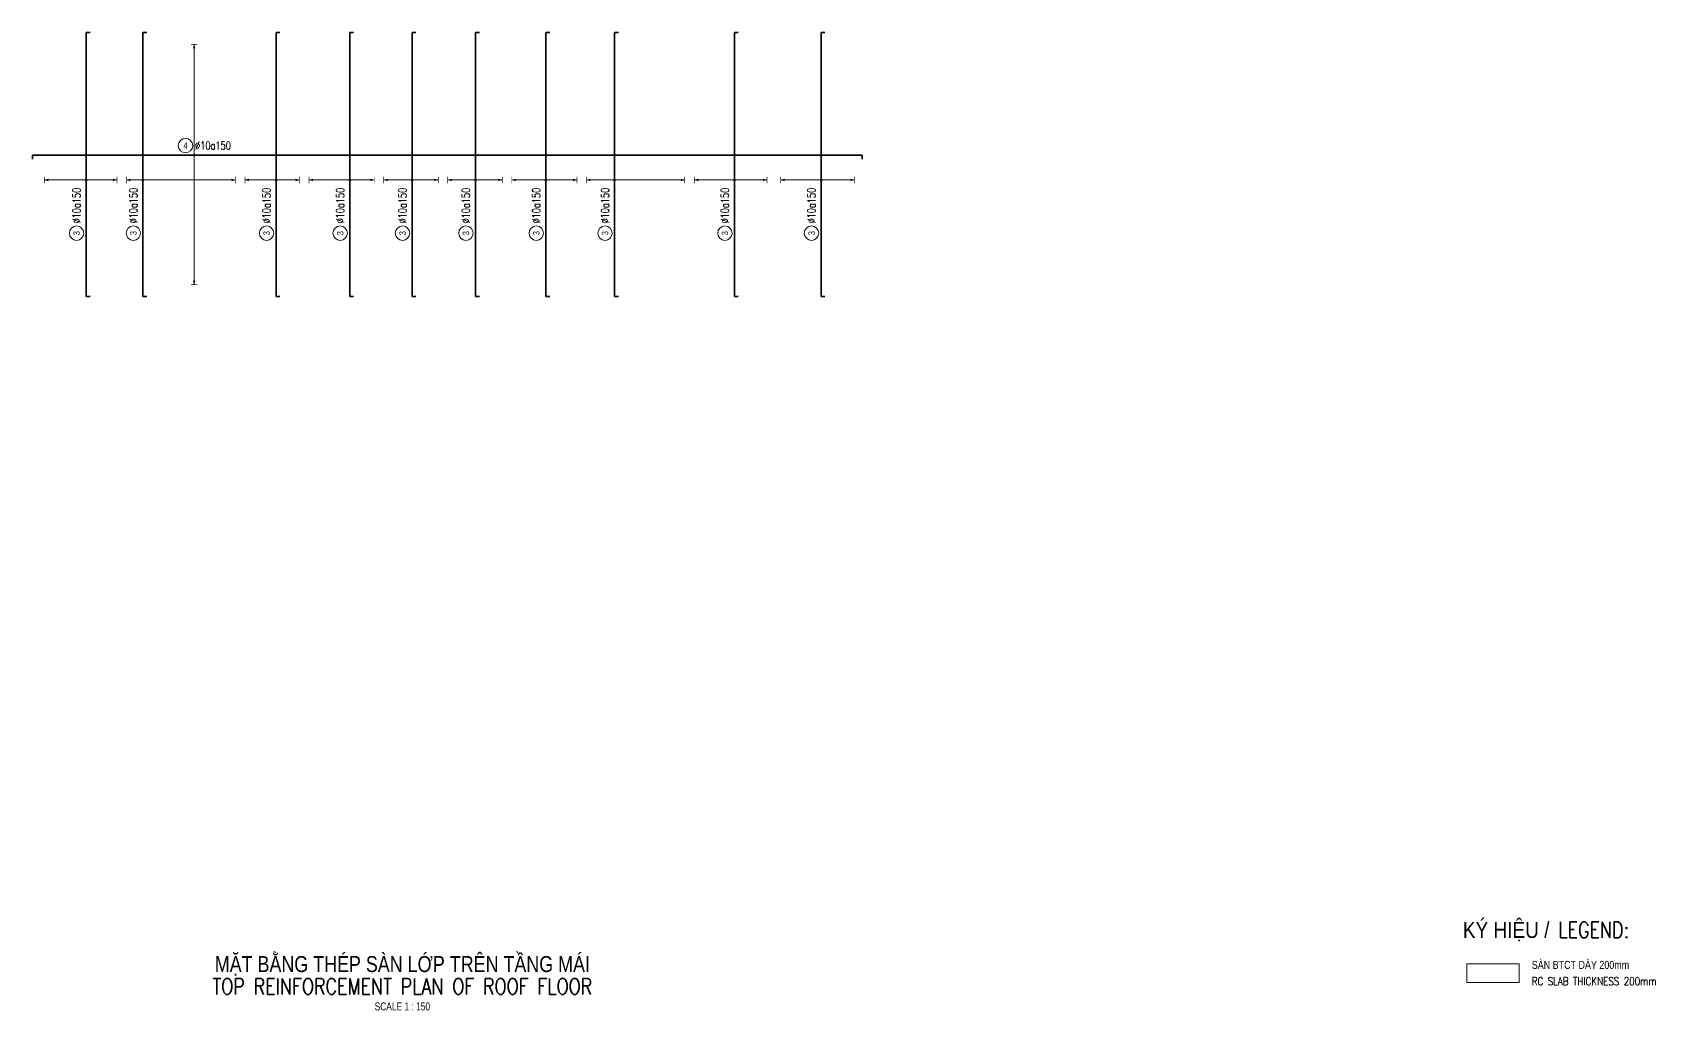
# Model space of a CAD drawing. Header units: millimetres. Extents: x -179076 to 245631, y -18667 to 64185.
# Drawn here: x 169586 to 245631, y 18374 to 64182 of the extents above; entities that cross this region are included whole.
import ezdxf
from ezdxf.enums import TextEntityAlignment as Align

# ---------------------------------------------------------------- set-up
doc = ezdxf.new("R2010")
doc.units = ezdxf.units.MM
doc.layers.get('0').update_dxf_attribs({"lineweight": 20})
for name, color, linetype, lineweight in [('NDC_S_ANNO', 7, 'Continuous', 20), ('NDC_S_CONTINUOUS', 3, 'Continuous', 20), ('NDC_S_DIM', 1, 'Continuous', 15), ('NDC_S_ENG TEXT', 2, 'Continuous', 20), ('NDC_S_ENG TITLE', 3, 'Continuous', 20), ('NDC_S_REBAR', 4, 'Continuous', 35), ('NDC_S_TEXT SYMBOL', 7, 'Continuous', 20), ('NDC_S_VN TEXT', 7, 'Continuous', 20), ('NDC_S_VN TITLE', 6, 'Continuous', 35)]:
    doc.layers.add(name, color=color, linetype=linetype, lineweight=lineweight)
doc.styles.add('ARIAL', font='arial.ttf', dxfattribs={"width": 0.8})
doc.styles.add('NDC_ANNO', font='', dxfattribs={"width": 0.8})
doc.styles.add('NDC_EN TXT', font='romans.shx', dxfattribs={"width": 0.8})
doc.styles.add('NDC_VIE TXT', font='arial.ttf', dxfattribs={"width": 0.8})
doc.styles.get('NDC_ANNO').set_extended_font_data('Dotum')

# ---------------------------------------------------------------- blocks, each defined once
blk = doc.blocks.new('Drawing name_symbol')
at = {"layer": 'NDC_S_ENG TITLE', "style": 'NDC_EN TXT', "width": 0.8}
blk.add_attdef('SECTDET1', text='', height=5, dxfattribs=at).set_placement((0, 1.01), align=Align.CENTER)
at = {"layer": 'NDC_S_TEXT SYMBOL', "lineweight": 25, "style": 'NDC_ANNO', "width": 0.8}
blk.add_attdef('SSCALE', text='', height=2.5, dxfattribs=at).set_placement((0, -4), align=Align.CENTER)
at = {"layer": 'NDC_S_VN TITLE', "style": 'NDC_VIE TXT', "width": 0.8}
blk.add_attdef('SECTDET2', text='', height=5, dxfattribs=at).set_placement((0, 7.97), align=Align.CENTER)
blk = doc.blocks.new('*U240')
h = blk.add_hatch(color=6)
edge = h.paths.add_edge_path()
edge.add_arc((7.14, 0), 0.3, 0, 360)
at = {"layer": 'NDC_S_DIM', "color": 8}
for q in [(7.14, 34.59), (7.14, -40.41)]:
    blk.add_line((7.14, 0), q, dxfattribs=at)
for points in [[(6.14, 34.59, 0.2, 0.2, 0), (8.14, 34.59, 0, 0, 0)], [(6.14, -40.41, 0.2, 0.2, 0), (8.14, -40.41, 0, 0, 0)]]:
    blk.add_lwpolyline(points, format="xyseb", dxfattribs=at)
at = {"layer": 'NDC_S_DIM'}
blk.add_circle((4.42, 3), 2.25, dxfattribs=at)
at = {"layer": 'NDC_S_DIM', "color": 6}
blk.add_circle((7.14, 0), 0.3, dxfattribs=at)
at = {"layer": 'NDC_S_DIM', "color": 8}
for points in [[(6.74, 33.39), (7.14, 34.59), (7.54, 33.39)], [(6.74, -39.21), (7.14, -40.41), (7.54, -39.21)]]:
    blk.add_solid(points, dxfattribs=at)
at = {"layer": 'NDC_S_REBAR'}
for p, q in [((0, 0), (-43.37, 0)), ((-43.37, 0), (-43.37, -1.2)), ((0, 0), (215.76, 0)), ((215.76, 0), (215.76, -1.2)), ((-43.37, -1.2), (-43.37, -1.2)), ((215.76, -1.2), (215.76, -1.2))]:
    blk.add_line(p, q, dxfattribs=at)
at = {"layer": 'NDC_S_VN TEXT', "style": 'ARIAL', "width": 0.8}
blk.add_attdef('KHT', text='', height=2, dxfattribs=at).set_placement((4.42, 3), align=Align.MIDDLE_CENTER)
at = {"layer": 'NDC_S_VN TEXT', "color": 3, "style": 'NDC_EN TXT', "width": 0.75}
blk.add_attdef('DKT', (7.42, 1.75), '', height=2.5, dxfattribs=at)
blk = doc.blocks.new('*U241')
h = blk.add_hatch(color=6)
edge = h.paths.add_edge_path()
edge.add_arc((-7.97, 0), 0.3, 0, 360)
at = {"layer": 'NDC_S_DIM', "color": 8}
for q in [(-7.97, 13.04), (-7.97, -9.63)]:
    blk.add_line((-7.97, 0), q, dxfattribs=at)
for points in [[(-8.97, 13.04, 0.2, 0.2, 0), (-6.97, 13.04, 0, 0, 0)], [(-8.97, -9.63, 0.2, 0.2, 0), (-6.97, -9.63, 0, 0, 0)]]:
    blk.add_lwpolyline(points, format="xyseb", dxfattribs=at)
at = {"layer": 'NDC_S_DIM'}
blk.add_circle((-24.57, 3), 2.25, dxfattribs=at)
at = {"layer": 'NDC_S_DIM', "color": 6}
blk.add_circle((-7.97, 0), 0.3, dxfattribs=at)
at = {"layer": 'NDC_S_DIM', "color": 8}
for points in [[(-8.37, 11.84), (-7.97, 13.04), (-7.57, 11.84)], [(-8.37, -8.43), (-7.97, -9.63), (-7.57, -8.43)]]:
    blk.add_solid(points, dxfattribs=at)
at = {"layer": 'NDC_S_REBAR'}
for p, q in [((0, 0), (-44.38, 0)), ((-44.38, 0), (-44.38, -1.2)), ((0, 0), (38.09, 0)), ((38.09, 0), (38.09, -1.2)), ((-44.38, -1.2), (-44.38, -1.2)), ((38.09, -1.2), (38.09, -1.2))]:
    blk.add_line(p, q, dxfattribs=at)
at = {"layer": 'NDC_S_VN TEXT', "style": 'ARIAL', "width": 0.8}
blk.add_attdef('KHT', text='', height=2, dxfattribs=at).set_placement((-24.57, 3), align=Align.MIDDLE_CENTER)
at = {"layer": 'NDC_S_VN TEXT', "color": 3, "style": 'NDC_EN TXT', "width": 0.75}
blk.add_attdef('DKT', (-21.57, 1.75), '', height=2.5, dxfattribs=at)
blk = doc.blocks.new('*U242')
h = blk.add_hatch(color=6)
edge = h.paths.add_edge_path()
edge.add_arc((-7.97, 0), 0.3, 0, 360)
at = {"layer": 'NDC_S_DIM', "color": 8}
for q in [(-7.97, 5.12), (-7.97, -28.88)]:
    blk.add_line((-7.97, 0), q, dxfattribs=at)
for points in [[(-8.97, 5.12, 0.2, 0.2, 0), (-6.97, 5.12, 0, 0, 0)], [(-8.97, -28.88, 0.2, 0.2, 0), (-6.97, -28.88, 0, 0, 0)]]:
    blk.add_lwpolyline(points, format="xyseb", dxfattribs=at)
at = {"layer": 'NDC_S_DIM'}
blk.add_circle((-24.57, 3), 2.25, dxfattribs=at)
at = {"layer": 'NDC_S_DIM', "color": 6}
blk.add_circle((-7.97, 0), 0.3, dxfattribs=at)
at = {"layer": 'NDC_S_DIM', "color": 8}
for points in [[(-8.37, 3.92), (-7.97, 5.12), (-7.57, 3.92)], [(-8.37, -27.68), (-7.97, -28.88), (-7.57, -27.68)]]:
    blk.add_solid(points, dxfattribs=at)
at = {"layer": 'NDC_S_REBAR'}
for p, q in [((0, 0), (-44.38, 0)), ((-44.38, 0), (-44.38, -1.2)), ((0, 0), (38.09, 0)), ((38.09, 0), (38.09, -1.2)), ((-44.38, -1.2), (-44.38, -1.2)), ((38.09, -1.2), (38.09, -1.2))]:
    blk.add_line(p, q, dxfattribs=at)
at = {"layer": 'NDC_S_VN TEXT', "style": 'ARIAL', "width": 0.8}
blk.add_attdef('KHT', text='', height=2, dxfattribs=at).set_placement((-24.57, 3), align=Align.MIDDLE_CENTER)
at = {"layer": 'NDC_S_VN TEXT', "color": 3, "style": 'NDC_EN TXT', "width": 0.75}
blk.add_attdef('DKT', (-21.57, 1.75), '', height=2.5, dxfattribs=at)
blk = doc.blocks.new('*U243')
h = blk.add_hatch(color=6)
edge = h.paths.add_edge_path()
edge.add_arc((-7.97, 0), 0.3, 0, 360)
at = {"layer": 'NDC_S_DIM', "color": 8}
for q in [(-7.97, 9.72), (-7.97, -7.28)]:
    blk.add_line((-7.97, 0), q, dxfattribs=at)
for points in [[(-8.97, 9.72, 0.2, 0.2, 0), (-6.97, 9.72, 0, 0, 0)], [(-8.97, -7.28, 0.2, 0.2, 0), (-6.97, -7.28, 0, 0, 0)]]:
    blk.add_lwpolyline(points, format="xyseb", dxfattribs=at)
at = {"layer": 'NDC_S_DIM'}
blk.add_circle((-24.57, 3), 2.25, dxfattribs=at)
at = {"layer": 'NDC_S_DIM', "color": 6}
blk.add_circle((-7.97, 0), 0.3, dxfattribs=at)
at = {"layer": 'NDC_S_DIM', "color": 8}
for points in [[(-8.37, 8.52), (-7.97, 9.72), (-7.57, 8.52)], [(-8.37, -6.08), (-7.97, -7.28), (-7.57, -6.08)]]:
    blk.add_solid(points, dxfattribs=at)
at = {"layer": 'NDC_S_REBAR'}
for p, q in [((0, 0), (-44.38, 0)), ((-44.38, 0), (-44.38, -1.2)), ((0, 0), (38.09, 0)), ((38.09, 0), (38.09, -1.2)), ((-44.38, -1.2), (-44.38, -1.2)), ((38.09, -1.2), (38.09, -1.2))]:
    blk.add_line(p, q, dxfattribs=at)
at = {"layer": 'NDC_S_VN TEXT', "style": 'ARIAL', "width": 0.8}
blk.add_attdef('KHT', text='', height=2, dxfattribs=at).set_placement((-24.57, 3), align=Align.MIDDLE_CENTER)
at = {"layer": 'NDC_S_VN TEXT', "color": 3, "style": 'NDC_EN TXT', "width": 0.75}
blk.add_attdef('DKT', (-21.57, 1.75), '', height=2.5, dxfattribs=at)
blk = doc.blocks.new('*U244')
h = blk.add_hatch(color=6)
edge = h.paths.add_edge_path()
edge.add_arc((-7.97, 0), 0.3, 0, 360)
at = {"layer": 'NDC_S_DIM', "color": 8}
for q in [(-7.97, 12.72), (-7.97, -7.61)]:
    blk.add_line((-7.97, 0), q, dxfattribs=at)
for points in [[(-8.97, 12.72, 0.2, 0.2, 0), (-6.97, 12.72, 0, 0, 0)], [(-8.97, -7.61, 0.2, 0.2, 0), (-6.97, -7.61, 0, 0, 0)]]:
    blk.add_lwpolyline(points, format="xyseb", dxfattribs=at)
at = {"layer": 'NDC_S_DIM'}
blk.add_circle((-24.57, 3), 2.25, dxfattribs=at)
at = {"layer": 'NDC_S_DIM', "color": 6}
blk.add_circle((-7.97, 0), 0.3, dxfattribs=at)
at = {"layer": 'NDC_S_DIM', "color": 8}
for points in [[(-8.37, 11.52), (-7.97, 12.72), (-7.57, 11.52)], [(-8.37, -6.41), (-7.97, -7.61), (-7.57, -6.41)]]:
    blk.add_solid(points, dxfattribs=at)
at = {"layer": 'NDC_S_REBAR'}
for p, q in [((0, 0), (-44.38, 0)), ((-44.38, 0), (-44.38, -1.2)), ((0, 0), (38.09, 0)), ((38.09, 0), (38.09, -1.2)), ((-44.38, -1.2), (-44.38, -1.2)), ((38.09, -1.2), (38.09, -1.2))]:
    blk.add_line(p, q, dxfattribs=at)
at = {"layer": 'NDC_S_VN TEXT', "style": 'ARIAL', "width": 0.8}
blk.add_attdef('KHT', text='', height=2, dxfattribs=at).set_placement((-24.57, 3), align=Align.MIDDLE_CENTER)
at = {"layer": 'NDC_S_VN TEXT', "color": 3, "style": 'NDC_EN TXT', "width": 0.75}
blk.add_attdef('DKT', (-21.57, 1.75), '', height=2.5, dxfattribs=at)
blk = doc.blocks.new('*U245')
h = blk.add_hatch(color=6)
edge = h.paths.add_edge_path()
edge.add_arc((-7.97, 0), 0.3, 0, 360)
at = {"layer": 'NDC_S_DIM', "color": 8}
for q in [(-7.97, 8.86), (-7.97, -8.14)]:
    blk.add_line((-7.97, 0), q, dxfattribs=at)
for points in [[(-8.97, 8.86, 0.2, 0.2, 0), (-6.97, 8.86, 0, 0, 0)], [(-8.97, -8.14, 0.2, 0.2, 0), (-6.97, -8.14, 0, 0, 0)]]:
    blk.add_lwpolyline(points, format="xyseb", dxfattribs=at)
at = {"layer": 'NDC_S_DIM'}
blk.add_circle((-24.57, 3), 2.25, dxfattribs=at)
at = {"layer": 'NDC_S_DIM', "color": 6}
blk.add_circle((-7.97, 0), 0.3, dxfattribs=at)
at = {"layer": 'NDC_S_DIM', "color": 8}
for points in [[(-8.37, 7.66), (-7.97, 8.86), (-7.57, 7.66)], [(-8.37, -6.94), (-7.97, -8.14), (-7.57, -6.94)]]:
    blk.add_solid(points, dxfattribs=at)
at = {"layer": 'NDC_S_REBAR'}
for p, q in [((0, 0), (-44.38, 0)), ((-44.38, 0), (-44.38, -1.2)), ((0, 0), (38.09, 0)), ((38.09, 0), (38.09, -1.2)), ((-44.38, -1.2), (-44.38, -1.2)), ((38.09, -1.2), (38.09, -1.2))]:
    blk.add_line(p, q, dxfattribs=at)
at = {"layer": 'NDC_S_VN TEXT', "style": 'ARIAL', "width": 0.8}
blk.add_attdef('KHT', text='', height=2, dxfattribs=at).set_placement((-24.57, 3), align=Align.MIDDLE_CENTER)
at = {"layer": 'NDC_S_VN TEXT', "color": 3, "style": 'NDC_EN TXT', "width": 0.75}
blk.add_attdef('DKT', (-21.57, 1.75), '', height=2.5, dxfattribs=at)
blk = doc.blocks.new('*U246')
h = blk.add_hatch(color=6)
edge = h.paths.add_edge_path()
edge.add_arc((-7.97, 0), 0.3, 0, 360)
at = {"layer": 'NDC_S_DIM', "color": 8}
for q in [(-7.97, 8.67), (-7.97, -8.33)]:
    blk.add_line((-7.97, 0), q, dxfattribs=at)
for points in [[(-8.97, 8.67, 0.2, 0.2, 0), (-6.97, 8.67, 0, 0, 0)], [(-8.97, -8.33, 0.2, 0.2, 0), (-6.97, -8.33, 0, 0, 0)]]:
    blk.add_lwpolyline(points, format="xyseb", dxfattribs=at)
at = {"layer": 'NDC_S_DIM'}
blk.add_circle((-24.57, 3), 2.25, dxfattribs=at)
at = {"layer": 'NDC_S_DIM', "color": 6}
blk.add_circle((-7.97, 0), 0.3, dxfattribs=at)
at = {"layer": 'NDC_S_DIM', "color": 8}
for points in [[(-8.37, 7.47), (-7.97, 8.67), (-7.57, 7.47)], [(-8.37, -7.13), (-7.97, -8.33), (-7.57, -7.13)]]:
    blk.add_solid(points, dxfattribs=at)
at = {"layer": 'NDC_S_REBAR'}
for p, q in [((0, 0), (-44.38, 0)), ((-44.38, 0), (-44.38, -1.2)), ((0, 0), (38.09, 0)), ((38.09, 0), (38.09, -1.2)), ((-44.38, -1.2), (-44.38, -1.2)), ((38.09, -1.2), (38.09, -1.2))]:
    blk.add_line(p, q, dxfattribs=at)
at = {"layer": 'NDC_S_VN TEXT', "style": 'ARIAL', "width": 0.8}
blk.add_attdef('KHT', text='', height=2, dxfattribs=at).set_placement((-24.57, 3), align=Align.MIDDLE_CENTER)
at = {"layer": 'NDC_S_VN TEXT', "color": 3, "style": 'NDC_EN TXT', "width": 0.75}
blk.add_attdef('DKT', (-21.57, 1.75), '', height=2.5, dxfattribs=at)
blk = doc.blocks.new('*U247')
h = blk.add_hatch(color=6)
edge = h.paths.add_edge_path()
edge.add_arc((-7.97, 0), 0.3, 0, 360)
at = {"layer": 'NDC_S_DIM', "color": 8}
for q in [(-7.97, 10.64), (-7.97, -9.69)]:
    blk.add_line((-7.97, 0), q, dxfattribs=at)
for points in [[(-8.97, 10.64, 0.2, 0.2, 0), (-6.97, 10.64, 0, 0, 0)], [(-8.97, -9.69, 0.2, 0.2, 0), (-6.97, -9.69, 0, 0, 0)]]:
    blk.add_lwpolyline(points, format="xyseb", dxfattribs=at)
at = {"layer": 'NDC_S_DIM'}
blk.add_circle((-24.57, 3), 2.25, dxfattribs=at)
at = {"layer": 'NDC_S_DIM', "color": 6}
blk.add_circle((-7.97, 0), 0.3, dxfattribs=at)
at = {"layer": 'NDC_S_DIM', "color": 8}
for points in [[(-8.37, 9.44), (-7.97, 10.64), (-7.57, 9.44)], [(-8.37, -8.49), (-7.97, -9.69), (-7.57, -8.49)]]:
    blk.add_solid(points, dxfattribs=at)
at = {"layer": 'NDC_S_REBAR'}
for p, q in [((0, 0), (-44.38, 0)), ((-44.38, 0), (-44.38, -1.2)), ((0, 0), (38.09, 0)), ((38.09, 0), (38.09, -1.2)), ((-44.38, -1.2), (-44.38, -1.2)), ((38.09, -1.2), (38.09, -1.2))]:
    blk.add_line(p, q, dxfattribs=at)
at = {"layer": 'NDC_S_VN TEXT', "style": 'ARIAL', "width": 0.8}
blk.add_attdef('KHT', text='', height=2, dxfattribs=at).set_placement((-24.57, 3), align=Align.MIDDLE_CENTER)
at = {"layer": 'NDC_S_VN TEXT', "color": 3, "style": 'NDC_EN TXT', "width": 0.75}
blk.add_attdef('DKT', (-21.57, 1.75), '', height=2.5, dxfattribs=at)
blk = doc.blocks.new('*U248')
h = blk.add_hatch(color=6)
edge = h.paths.add_edge_path()
edge.add_arc((-7.97, 0), 0.3, 0, 360)
at = {"layer": 'NDC_S_DIM', "color": 8}
for q in [(-7.97, 8.77), (-7.97, -21.9)]:
    blk.add_line((-7.97, 0), q, dxfattribs=at)
for points in [[(-8.97, 8.77, 0.2, 0.2, 0), (-6.97, 8.77, 0, 0, 0)], [(-8.97, -21.9, 0.2, 0.2, 0), (-6.97, -21.9, 0, 0, 0)]]:
    blk.add_lwpolyline(points, format="xyseb", dxfattribs=at)
at = {"layer": 'NDC_S_DIM'}
blk.add_circle((-24.57, 3), 2.25, dxfattribs=at)
at = {"layer": 'NDC_S_DIM', "color": 6}
blk.add_circle((-7.97, 0), 0.3, dxfattribs=at)
at = {"layer": 'NDC_S_DIM', "color": 8}
for points in [[(-8.37, 7.57), (-7.97, 8.77), (-7.57, 7.57)], [(-8.37, -20.7), (-7.97, -21.9), (-7.57, -20.7)]]:
    blk.add_solid(points, dxfattribs=at)
at = {"layer": 'NDC_S_REBAR'}
for p, q in [((0, 0), (-44.38, 0)), ((-44.38, 0), (-44.38, -1.2)), ((0, 0), (38.09, 0)), ((38.09, 0), (38.09, -1.2)), ((-44.38, -1.2), (-44.38, -1.2)), ((38.09, -1.2), (38.09, -1.2))]:
    blk.add_line(p, q, dxfattribs=at)
at = {"layer": 'NDC_S_VN TEXT', "style": 'ARIAL', "width": 0.8}
blk.add_attdef('KHT', text='', height=2, dxfattribs=at).set_placement((-24.57, 3), align=Align.MIDDLE_CENTER)
at = {"layer": 'NDC_S_VN TEXT', "color": 3, "style": 'NDC_EN TXT', "width": 0.75}
blk.add_attdef('DKT', (-21.57, 1.75), '', height=2.5, dxfattribs=at)
blk = doc.blocks.new('*U249')
h = blk.add_hatch(color=6)
edge = h.paths.add_edge_path()
edge.add_arc((-7.97, 0), 0.3, 0, 360)
at = {"layer": 'NDC_S_DIM', "color": 8}
for q in [(-7.97, 12.54), (-7.97, -10.12)]:
    blk.add_line((-7.97, 0), q, dxfattribs=at)
for points in [[(-8.97, 12.54, 0.2, 0.2, 0), (-6.97, 12.54, 0, 0, 0)], [(-8.97, -10.12, 0.2, 0.2, 0), (-6.97, -10.12, 0, 0, 0)]]:
    blk.add_lwpolyline(points, format="xyseb", dxfattribs=at)
at = {"layer": 'NDC_S_DIM'}
blk.add_circle((-24.57, 3), 2.25, dxfattribs=at)
at = {"layer": 'NDC_S_DIM', "color": 6}
blk.add_circle((-7.97, 0), 0.3, dxfattribs=at)
at = {"layer": 'NDC_S_DIM', "color": 8}
for points in [[(-8.37, 11.34), (-7.97, 12.54), (-7.57, 11.34)], [(-8.37, -8.92), (-7.97, -10.12), (-7.57, -8.92)]]:
    blk.add_solid(points, dxfattribs=at)
at = {"layer": 'NDC_S_REBAR'}
for p, q in [((0, 0), (-44.38, 0)), ((-44.38, 0), (-44.38, -1.2)), ((0, 0), (38.09, 0)), ((38.09, 0), (38.09, -1.2)), ((-44.38, -1.2), (-44.38, -1.2)), ((38.09, -1.2), (38.09, -1.2))]:
    blk.add_line(p, q, dxfattribs=at)
at = {"layer": 'NDC_S_VN TEXT', "style": 'ARIAL', "width": 0.8}
blk.add_attdef('KHT', text='', height=2, dxfattribs=at).set_placement((-24.57, 3), align=Align.MIDDLE_CENTER)
at = {"layer": 'NDC_S_VN TEXT', "color": 3, "style": 'NDC_EN TXT', "width": 0.75}
blk.add_attdef('DKT', (-21.57, 1.75), '', height=2.5, dxfattribs=at)
blk = doc.blocks.new('*U250')
h = blk.add_hatch(color=6)
edge = h.paths.add_edge_path()
edge.add_arc((-7.97, 0), 0.3, 0, 360)
at = {"layer": 'NDC_S_DIM', "color": 8}
for q in [(-7.97, 12.6), (-7.97, -10.4)]:
    blk.add_line((-7.97, 0), q, dxfattribs=at)
for points in [[(-8.97, 12.6, 0.2, 0.2, 0), (-6.97, 12.6, 0, 0, 0)], [(-8.97, -10.4, 0.2, 0.2, 0), (-6.97, -10.4, 0, 0, 0)]]:
    blk.add_lwpolyline(points, format="xyseb", dxfattribs=at)
at = {"layer": 'NDC_S_DIM'}
blk.add_circle((-24.57, 3), 2.25, dxfattribs=at)
at = {"layer": 'NDC_S_DIM', "color": 6}
blk.add_circle((-7.97, 0), 0.3, dxfattribs=at)
at = {"layer": 'NDC_S_DIM', "color": 8}
for points in [[(-8.37, 11.4), (-7.97, 12.6), (-7.57, 11.4)], [(-8.37, -9.2), (-7.97, -10.4), (-7.57, -9.2)]]:
    blk.add_solid(points, dxfattribs=at)
at = {"layer": 'NDC_S_REBAR'}
for p, q in [((0, 0), (-44.38, 0)), ((-44.38, 0), (-44.38, -1.2)), ((0, 0), (38.09, 0)), ((38.09, 0), (38.09, -1.2)), ((-44.38, -1.2), (-44.38, -1.2)), ((38.09, -1.2), (38.09, -1.2))]:
    blk.add_line(p, q, dxfattribs=at)
at = {"layer": 'NDC_S_VN TEXT', "style": 'ARIAL', "width": 0.8}
blk.add_attdef('KHT', text='', height=2, dxfattribs=at).set_placement((-24.57, 3), align=Align.MIDDLE_CENTER)
at = {"layer": 'NDC_S_VN TEXT', "color": 3, "style": 'NDC_EN TXT', "width": 0.75}
blk.add_attdef('DKT', (-21.57, 1.75), '', height=2.5, dxfattribs=at)

msp = doc.modelspace()

# ---------------------------------------------------------------- linework, layer by layer
at = {"layer": 'NDC_S_CONTINUOUS'}
msp.add_lwpolyline([(236788.2, 20556.1), (239246.5, 20556.1), (239246.5, 19692), (236788.2, 19692)], close=True, dxfattribs=at)

# ---------------------------------------------------------------- block references
at = {"xscale": 150, "yscale": 150, "zscale": 150, "rotation": 90}
for name, p in [('*U241', (172102.1, 58468.4)), ('*U242', (174763.2, 58468.4)), ('*U243', (181003.2, 58468.4)), ('*U244', (184454, 58468.4)), ('*U245', (187374.7, 58468.4)), ('*U246', (190345.8, 58468.4)), ('*U247', (193641.6, 58468.4)), ('*U248', (196861.4, 58468.4)), ('*U249', (202477.2, 58468.4)), ('*U250', (206535.9, 58468.4))]:
    msp.add_blockref(name, p, dxfattribs=at).add_auto_attribs({'KHT': '3', 'DKT': '%%C10a150'})
at = {"xscale": 150, "yscale": 150, "zscale": 150}
msp.add_blockref('*U240', (176092.1, 58433.2), dxfattribs=at).add_auto_attribs({'KHT': '4', 'DKT': '%%C10a150'})
at = {"layer": 'NDC_S_ANNO', "xscale": 150, "yscale": 150, "zscale": 150}
msp.add_blockref('Drawing name_symbol', (186916.8, 18979), dxfattribs=at).add_auto_attribs({'SECTDET1': 'TOP REINFORCEMENT PLAN OF ROOF FLOOR', 'SECTDET2': 'MẶT BẰNG THÉP SÀN LỚP TRÊN TẦNG MÁI', 'SSCALE': 'SCALE 1 : 150'})

# ---------------------------------------------------------------- texts
at = {"layer": 'NDC_S_ENG TEXT', "attachment_point": 1, "line_spacing_factor": 0.7, "style": 'NDC_EN TXT'}
for s, insert, char_height in [('LEGEND:', (241075.1, 22523.6), 750), ('RC SLAB THICKNESS 200mm', (239832.4, 19934.3), 375)]:
    msp.add_mtext_dynamic_manual_height_columns(s, width=11151.525, gutter_width=10, heights=[0], dxfattribs=dict(at, insert=insert, char_height=char_height))
at = {"layer": 'NDC_S_VN TEXT', "style": 'NDC_VIE TXT', "width": 0.85}
msp.add_text('KÝ HIỆU /', height=750, dxfattribs=at).set_placement((236603, 22523.6), align=Align.TOP_LEFT)
at = {"layer": 'NDC_S_VN TEXT', "insert": (239832.4, 20697.7), "char_height": 375, "attachment_point": 1, "style": 'NDC_VIE TXT'}
msp.add_mtext_dynamic_manual_height_columns('SÀN BTCT DÀY 200mm', width=8485.707, gutter_width=10, heights=[0], dxfattribs=at)

doc.saveas('drawing.dxf')
